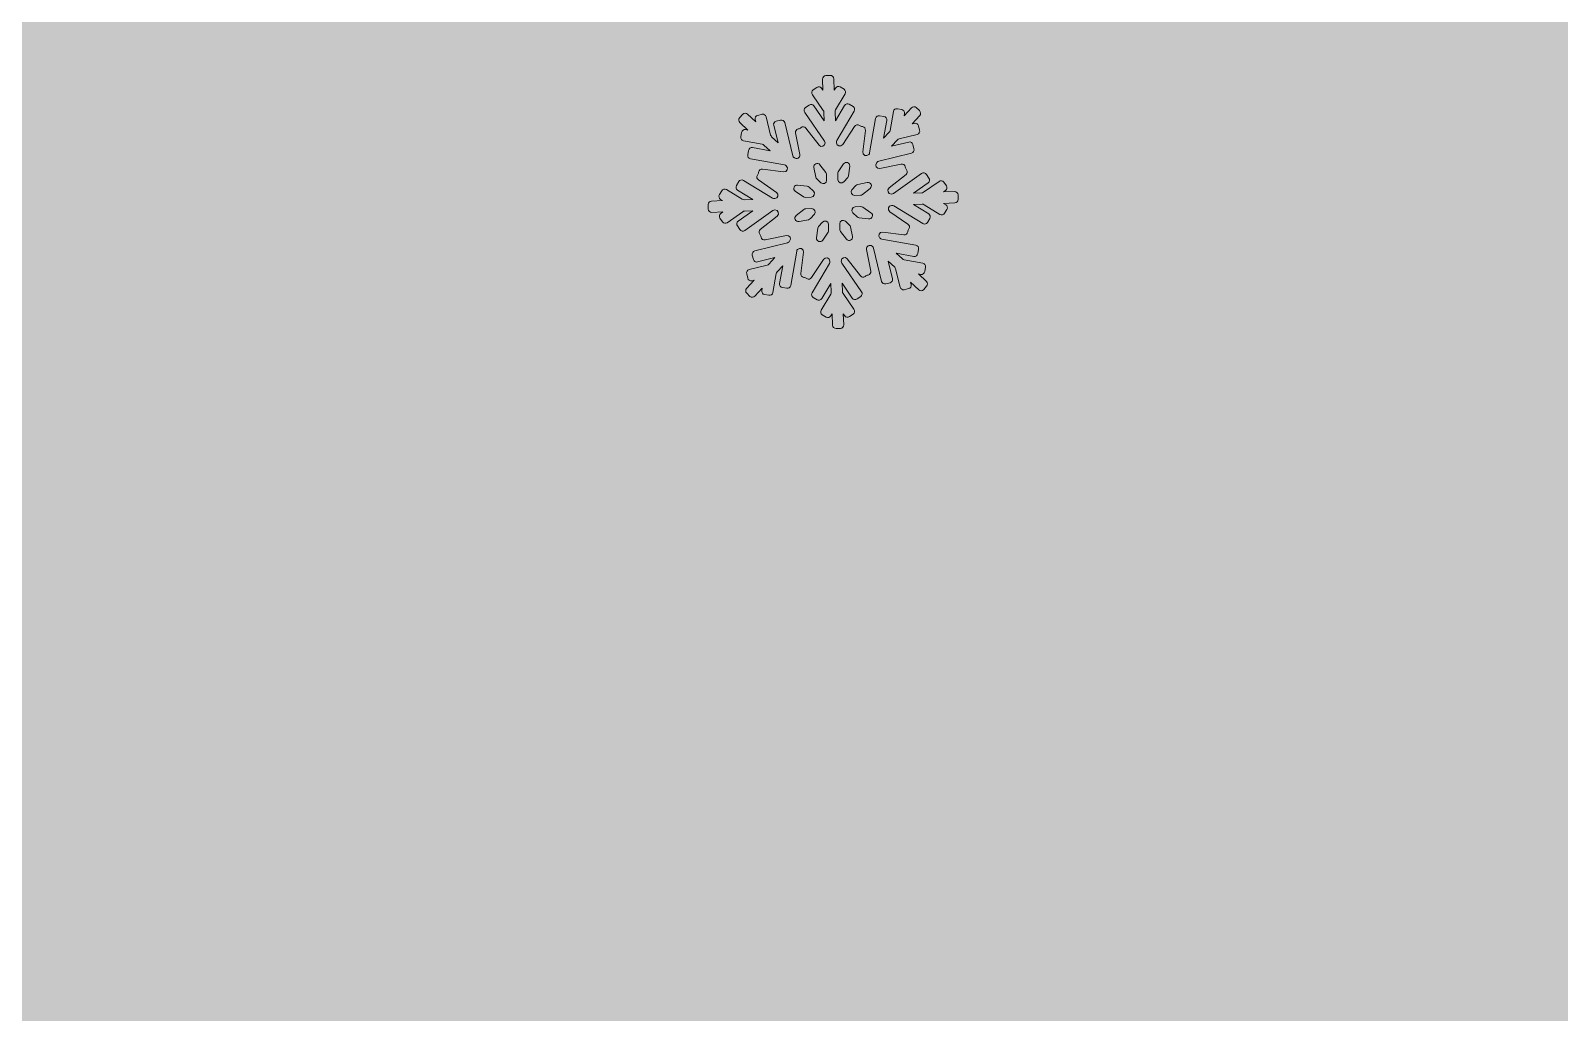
# Model space of a CAD drawing. Header units: millimetres. Extents: x 27 to 196, y -118 to -21.
# Drawn here: x 142.78 to 160.46, y -95.4 to -84.05 of the extents above; entities that cross this region are included whole.
import ezdxf

# ---------------------------------------------------------------- set-up
doc = ezdxf.new("R2010")
doc.units = ezdxf.units.MM
doc.header["$MEASUREMENT"] = 0
doc.layers.add('engraving', color=7, linetype='Continuous')
doc.layers.add('Layer 1', color=7, linetype='Continuous')

msp = doc.modelspace()

# ---------------------------------------------------------------- hatches: boundary and pattern name
at = {"layer": 'Layer 1'}
h = msp.add_hatch(color=2, dxfattribs=at)
h.dxf.hatch_style = 2
edge = h.paths.add_edge_path()
edge.add_spline(control_points=[(177.252, -88.497), (180.383, -85.287), (182.791, -81.667), (184.475, -77.633), (186.158, -73.601), (187.04, -69.511), (187.118, -65.36), (187.195, -61.211), (186.473, -57.139), (184.946, -53.146), (183.419, -49.152), (181.088, -45.59), (177.957, -42.458), (175.295, -39.718), (172.144, -37.448), (168.502, -35.646), (164.862, -33.846), (161.162, -32.945), (157.405, -32.945), (157.405, -32.945), (156.589, -32.945), (156.589, -32.945), (155.913, -32.496), (155.121, -32.21), (154.269, -32.145), (155.774, -31.03), (156.754, -29.246), (156.754, -27.23), (156.754, -23.849), (154.013, -21.109), (150.633, -21.109), (147.252, -21.109), (144.512, -23.849), (144.512, -27.23), (144.512, -29.246), (145.492, -31.03), (146.997, -32.145), (146.145, -32.21), (145.352, -32.496), (144.676, -32.945), (144.676, -32.945), (125.106, -32.945), (125.106, -32.945), (125.106, -32.945), (125.106, -118.094), (125.106, -118.094), (125.106, -118.094), (149.77, -118.094), (149.77, -118.094), (149.77, -118.094), (149.77, -99.772), (149.77, -99.772), (149.77, -99.225), (149.77, -98.559), (149.77, -97.776), (149.77, -96.994), (149.906, -96.406), (150.181, -96.014), (150.455, -95.622), (150.945, -95.584), (151.65, -95.896), (152.354, -96.21), (153.429, -97.149), (154.879, -98.715), (156.327, -100.282), (158.206, -102.611), (160.517, -105.704), (162.825, -108.797), (165.743, -112.926), (169.267, -118.094), (169.267, -118.094), (195.809, -118.094), (195.809, -118.094), (195.809, -118.094), (177.252, -88.497), (177.252, -88.497)], knot_values=[0, 0, 0, 0, 1, 1, 1, 2, 2, 2, 3, 3, 3, 4, 4, 4, 5, 5, 5, 6, 6, 6, 7, 7, 7, 8, 8, 8, 9, 9, 9, 10, 10, 10, 11, 11, 11, 12, 12, 12, 13, 13, 13, 14, 14, 14, 15, 15, 15, 16, 16, 16, 17, 17, 17, 18, 18, 18, 19, 19, 19, 20, 20, 20, 21, 21, 21, 22, 22, 22, 23, 23, 23, 24, 24, 24, 25, 25, 25, 25], degree=3, periodic=1)
edge = h.paths.add_edge_path()
edge.add_spline(control_points=[(146.825, -27.23), (146.825, -25.13), (148.533, -23.422), (150.633, -23.422), (152.732, -23.422), (154.44, -25.13), (154.44, -27.23), (154.44, -29.329), (152.732, -31.037), (150.633, -31.037), (148.533, -31.037), (146.825, -29.329), (146.825, -27.23)], knot_values=[0, 0, 0, 0, 1, 1, 1, 2, 2, 2, 3, 3, 3, 4, 4, 4, 4], degree=3, periodic=1)
edge = h.paths.add_edge_path()
edge.add_spline(control_points=[(160.928, -70.117), (159.36, -71.722), (157.443, -72.524), (155.173, -72.524), (155.173, -72.524), (149.535, -72.524), (149.535, -72.524), (149.535, -72.524), (149.535, -56.199), (149.535, -56.199), (149.535, -56.199), (155.173, -56.199), (155.173, -56.199), (157.443, -56.199), (159.36, -56.983), (160.928, -58.548), (162.493, -60.115), (163.277, -62.033), (163.277, -64.303), (163.277, -66.575), (162.493, -68.513), (160.928, -70.117)], knot_values=[0, 0, 0, 0, 1, 1, 1, 2, 2, 2, 3, 3, 3, 4, 4, 4, 5, 5, 5, 6, 6, 6, 7, 7, 7, 7], degree=3, periodic=1)

# ---------------------------------------------------------------- linework, layer by layer
at = {"layer": 'engraving', "lineweight": 0}
for points, knots in [([(153.504, -85.952), (153.503, -85.93), (153.485, -85.913), (153.463, -85.914), (153.463, -85.914), (153.337, -85.918), (153.337, -85.918), (153.337, -85.918), (153.36, -85.902), (153.36, -85.902), (153.378, -85.889), (153.382, -85.865), (153.37, -85.847), (153.37, -85.847), (153.34, -85.804), (153.34, -85.804), (153.328, -85.786), (153.303, -85.782), (153.285, -85.795), (153.285, -85.795), (153.106, -85.921), (153.106, -85.921), (153.099, -85.925), (153.092, -85.928), (153.084, -85.928), (153.084, -85.928), (152.988, -85.932), (152.988, -85.932), (152.988, -85.932), (153.158, -85.812), (153.158, -85.812), (153.176, -85.799), (153.18, -85.775), (153.168, -85.757), (153.168, -85.757), (153.138, -85.714), (153.138, -85.714), (153.126, -85.696), (153.101, -85.692), (153.083, -85.704), (153.083, -85.704), (152.757, -85.935), (152.757, -85.935), (152.751, -85.939), (152.743, -85.941), (152.736, -85.942), (152.736, -85.942), (152.734, -85.942), (152.734, -85.942), (152.695, -85.943), (152.677, -85.895), (152.708, -85.871), (152.708, -85.871), (152.903, -85.717), (152.903, -85.717), (152.92, -85.704), (152.923, -85.679), (152.91, -85.662), (152.91, -85.662), (152.904, -85.654), (152.904, -85.654), (152.9, -85.649), (152.897, -85.643), (152.896, -85.637), (152.896, -85.637), (152.894, -85.627), (152.894, -85.627), (152.89, -85.605), (152.869, -85.592), (152.848, -85.596), (152.848, -85.596), (152.601, -85.645), (152.601, -85.645), (152.563, -85.652), (152.538, -85.608), (152.564, -85.579), (152.564, -85.579), (152.568, -85.575), (152.568, -85.575), (152.573, -85.569), (152.58, -85.565), (152.588, -85.563), (152.588, -85.563), (152.966, -85.468), (152.966, -85.468), (152.987, -85.463), (153, -85.441), (152.995, -85.42), (152.995, -85.42), (152.982, -85.37), (152.982, -85.37), (152.977, -85.348), (152.956, -85.335), (152.934, -85.341), (152.934, -85.341), (152.736, -85.39), (152.736, -85.39), (152.736, -85.39), (152.804, -85.316), (152.804, -85.316), (152.81, -85.31), (152.816, -85.306), (152.824, -85.304), (152.824, -85.304), (153.031, -85.252), (153.031, -85.252), (153.053, -85.247), (153.066, -85.225), (153.06, -85.204), (153.06, -85.204), (153.048, -85.154), (153.048, -85.154), (153.043, -85.132), (153.021, -85.119), (153, -85.125), (153, -85.125), (152.973, -85.131), (152.973, -85.131), (152.973, -85.131), (153.061, -85.034), (153.061, -85.034), (153.076, -85.018), (153.075, -84.993), (153.059, -84.978), (153.059, -84.978), (153.022, -84.943), (153.022, -84.943), (153.005, -84.928), (152.98, -84.929), (152.965, -84.945), (152.965, -84.945), (152.88, -85.038), (152.88, -85.038), (152.88, -85.038), (152.885, -85.011), (152.885, -85.011), (152.889, -84.989), (152.875, -84.969), (152.853, -84.965), (152.853, -84.965), (152.803, -84.956), (152.803, -84.956), (152.781, -84.952), (152.76, -84.966), (152.757, -84.988), (152.757, -84.988), (152.719, -85.206), (152.719, -85.206), (152.717, -85.214), (152.714, -85.221), (152.709, -85.226), (152.709, -85.226), (152.644, -85.297), (152.644, -85.297), (152.644, -85.297), (152.68, -85.091), (152.68, -85.091), (152.683, -85.07), (152.669, -85.049), (152.648, -85.045), (152.648, -85.045), (152.597, -85.036), (152.597, -85.036), (152.576, -85.032), (152.555, -85.047), (152.551, -85.068), (152.551, -85.068), (152.482, -85.465), (152.482, -85.465), (152.481, -85.473), (152.478, -85.48), (152.472, -85.485), (152.472, -85.485), (152.472, -85.485), (152.472, -85.485), (152.446, -85.514), (152.399, -85.492), (152.404, -85.454), (152.404, -85.454), (152.434, -85.206), (152.434, -85.206), (152.436, -85.185), (152.421, -85.165), (152.399, -85.162), (152.399, -85.162), (152.39, -85.161), (152.39, -85.161), (152.384, -85.16), (152.378, -85.158), (152.373, -85.154), (152.373, -85.154), (152.365, -85.149), (152.365, -85.149), (152.346, -85.137), (152.322, -85.142), (152.309, -85.16), (152.309, -85.16), (152.171, -85.37), (152.171, -85.37), (152.15, -85.402), (152.1, -85.388), (152.098, -85.35), (152.098, -85.35), (152.098, -85.345), (152.098, -85.345), (152.098, -85.338), (152.099, -85.33), (152.103, -85.323), (152.103, -85.323), (152.304, -84.985), (152.304, -84.985), (152.315, -84.966), (152.309, -84.942), (152.291, -84.93), (152.291, -84.93), (152.247, -84.904), (152.247, -84.904), (152.228, -84.892), (152.204, -84.898), (152.192, -84.917), (152.192, -84.917), (152.088, -85.094), (152.088, -85.094), (152.088, -85.094), (152.084, -84.992), (152.084, -84.992), (152.083, -84.985), (152.085, -84.977), (152.089, -84.97), (152.089, -84.97), (152.199, -84.784), (152.199, -84.784), (152.21, -84.766), (152.204, -84.742), (152.186, -84.73), (152.186, -84.73), (152.142, -84.704), (152.142, -84.704), (152.123, -84.692), (152.099, -84.698), (152.087, -84.717), (152.087, -84.717), (152.073, -84.741), (152.073, -84.741), (152.073, -84.741), (152.068, -84.609), (152.068, -84.609), (152.067, -84.587), (152.049, -84.57), (152.027, -84.571), (152.027, -84.571), (151.976, -84.573), (151.976, -84.573), (151.954, -84.574), (151.937, -84.592), (151.938, -84.614), (151.938, -84.614), (151.943, -84.741), (151.943, -84.741), (151.943, -84.741), (151.927, -84.719), (151.927, -84.719), (151.915, -84.701), (151.89, -84.696), (151.872, -84.709), (151.872, -84.709), (151.83, -84.739), (151.83, -84.739), (151.812, -84.751), (151.808, -84.776), (151.82, -84.794), (151.82, -84.794), (151.946, -84.976), (151.946, -84.976), (151.951, -84.982), (151.953, -84.989), (151.953, -84.997), (151.953, -84.997), (151.957, -85.094), (151.957, -85.094), (151.957, -85.094), (151.839, -84.923), (151.839, -84.923), (151.826, -84.905), (151.801, -84.9), (151.783, -84.913), (151.783, -84.913), (151.742, -84.943), (151.742, -84.943), (151.724, -84.955), (151.719, -84.98), (151.732, -84.998), (151.732, -84.998), (151.961, -85.329), (151.961, -85.329), (151.965, -85.335), (151.967, -85.342), (151.968, -85.35), (151.968, -85.35), (151.968, -85.35), (151.968, -85.35), (151.969, -85.389), (151.92, -85.407), (151.897, -85.376), (151.897, -85.376), (151.746, -85.181), (151.746, -85.181), (151.733, -85.163), (151.707, -85.16), (151.69, -85.174), (151.69, -85.174), (151.683, -85.18), (151.683, -85.18), (151.678, -85.183), (151.672, -85.186), (151.666, -85.187), (151.666, -85.187), (151.657, -85.189), (151.657, -85.189), (151.635, -85.193), (151.621, -85.214), (151.625, -85.236), (151.625, -85.236), (151.674, -85.485), (151.674, -85.485), (151.682, -85.523), (151.637, -85.548), (151.608, -85.521), (151.608, -85.521), (151.606, -85.519), (151.606, -85.519), (151.6, -85.514), (151.596, -85.507), (151.595, -85.5), (151.595, -85.5), (151.5, -85.116), (151.5, -85.116), (151.494, -85.095), (151.473, -85.082), (151.451, -85.087), (151.451, -85.087), (151.402, -85.099), (151.402, -85.099), (151.381, -85.105), (151.368, -85.126), (151.373, -85.147), (151.373, -85.147), (151.423, -85.348), (151.423, -85.348), (151.423, -85.348), (151.349, -85.279), (151.349, -85.279), (151.344, -85.274), (151.34, -85.267), (151.338, -85.26), (151.338, -85.26), (151.286, -85.049), (151.286, -85.049), (151.281, -85.028), (151.259, -85.015), (151.238, -85.02), (151.238, -85.02), (151.188, -85.033), (151.188, -85.033), (151.167, -85.038), (151.154, -85.059), (151.159, -85.081), (151.159, -85.081), (151.166, -85.108), (151.166, -85.108), (151.166, -85.108), (151.071, -85.019), (151.071, -85.019), (151.055, -85.004), (151.029, -85.005), (151.014, -85.021), (151.014, -85.021), (150.98, -85.059), (150.98, -85.059), (150.965, -85.075), (150.966, -85.1), (150.982, -85.115), (150.982, -85.115), (151.075, -85.202), (151.075, -85.202), (151.075, -85.202), (151.048, -85.197), (151.048, -85.197), (151.026, -85.193), (151.006, -85.207), (151.002, -85.229), (151.002, -85.229), (150.993, -85.28), (150.993, -85.28), (150.989, -85.302), (151.003, -85.322), (151.025, -85.326), (151.025, -85.326), (151.24, -85.365), (151.24, -85.365), (151.248, -85.366), (151.255, -85.37), (151.26, -85.375), (151.26, -85.375), (151.332, -85.442), (151.332, -85.442), (151.332, -85.442), (151.128, -85.405), (151.128, -85.405), (151.106, -85.401), (151.086, -85.416), (151.082, -85.437), (151.082, -85.437), (151.073, -85.488), (151.073, -85.488), (151.069, -85.51), (151.083, -85.53), (151.105, -85.534), (151.105, -85.534), (151.497, -85.605), (151.497, -85.605), (151.505, -85.606), (151.512, -85.61), (151.517, -85.615), (151.517, -85.615), (151.519, -85.617), (151.519, -85.617), (151.547, -85.643), (151.525, -85.69), (151.487, -85.685), (151.487, -85.685), (151.243, -85.654), (151.243, -85.654), (151.221, -85.651), (151.201, -85.667), (151.198, -85.689), (151.198, -85.689), (151.197, -85.699), (151.197, -85.699), (151.196, -85.705), (151.194, -85.711), (151.191, -85.716), (151.191, -85.716), (151.185, -85.724), (151.185, -85.724), (151.173, -85.742), (151.178, -85.767), (151.196, -85.779), (151.196, -85.779), (151.406, -85.922), (151.406, -85.922), (151.438, -85.943), (151.424, -85.993), (151.386, -85.994), (151.386, -85.994), (151.381, -85.994), (151.381, -85.994), (151.373, -85.995), (151.365, -85.993), (151.358, -85.989), (151.358, -85.989), (151.024, -85.785), (151.024, -85.785), (151.005, -85.773), (150.98, -85.779), (150.969, -85.798), (150.969, -85.798), (150.943, -85.843), (150.943, -85.843), (150.932, -85.861), (150.938, -85.886), (150.956, -85.897), (150.956, -85.897), (151.132, -86.004), (151.132, -86.004), (151.132, -86.004), (151.032, -86.008), (151.032, -86.008), (151.024, -86.008), (151.016, -86.006), (151.01, -86.002), (151.01, -86.002), (150.826, -85.89), (150.826, -85.89), (150.808, -85.879), (150.783, -85.885), (150.772, -85.904), (150.772, -85.904), (150.745, -85.948), (150.745, -85.948), (150.734, -85.967), (150.74, -85.991), (150.759, -86.003), (150.759, -86.003), (150.783, -86.017), (150.783, -86.017), (150.783, -86.017), (150.653, -86.023), (150.653, -86.023), (150.631, -86.023), (150.614, -86.042), (150.615, -86.064), (150.615, -86.064), (150.617, -86.116), (150.617, -86.116), (150.618, -86.138), (150.636, -86.155), (150.658, -86.154), (150.658, -86.154), (150.784, -86.149), (150.784, -86.149), (150.784, -86.149), (150.761, -86.165), (150.761, -86.165), (150.743, -86.178), (150.739, -86.202), (150.751, -86.22), (150.751, -86.22), (150.781, -86.263), (150.781, -86.263), (150.793, -86.281), (150.818, -86.285), (150.836, -86.273), (150.836, -86.273), (151.015, -86.146), (151.015, -86.146), (151.022, -86.142), (151.029, -86.139), (151.037, -86.139), (151.037, -86.139), (151.133, -86.135), (151.133, -86.135), (151.133, -86.135), (150.963, -86.256), (150.963, -86.256), (150.945, -86.268), (150.941, -86.293), (150.953, -86.311), (150.953, -86.311), (150.982, -86.353), (150.982, -86.353), (150.995, -86.371), (151.02, -86.376), (151.038, -86.363), (151.038, -86.363), (151.364, -86.133), (151.364, -86.133), (151.37, -86.128), (151.378, -86.126), (151.385, -86.126), (151.385, -86.126), (151.387, -86.125), (151.387, -86.125), (151.426, -86.124), (151.444, -86.172), (151.413, -86.196), (151.413, -86.196), (151.218, -86.35), (151.218, -86.35), (151.201, -86.364), (151.198, -86.388), (151.211, -86.406), (151.211, -86.406), (151.217, -86.414), (151.217, -86.414), (151.221, -86.419), (151.224, -86.424), (151.225, -86.43), (151.225, -86.43), (151.227, -86.44), (151.227, -86.44), (151.231, -86.462), (151.252, -86.476), (151.273, -86.472), (151.273, -86.472), (151.52, -86.422), (151.52, -86.422), (151.558, -86.415), (151.583, -86.46), (151.557, -86.488), (151.557, -86.488), (151.553, -86.493), (151.553, -86.493), (151.548, -86.498), (151.541, -86.502), (151.534, -86.504), (151.534, -86.504), (151.155, -86.599), (151.155, -86.599), (151.134, -86.605), (151.121, -86.626), (151.126, -86.647), (151.126, -86.647), (151.139, -86.698), (151.139, -86.698), (151.144, -86.719), (151.165, -86.732), (151.187, -86.727), (151.187, -86.727), (151.385, -86.677), (151.385, -86.677), (151.385, -86.677), (151.317, -86.752), (151.317, -86.752), (151.311, -86.757), (151.305, -86.761), (151.297, -86.763), (151.297, -86.763), (151.09, -86.815), (151.09, -86.815), (151.068, -86.821), (151.055, -86.842), (151.061, -86.863), (151.061, -86.863), (151.073, -86.914), (151.073, -86.914), (151.078, -86.935), (151.1, -86.948), (151.121, -86.943), (151.121, -86.943), (151.148, -86.936), (151.148, -86.936), (151.148, -86.936), (151.06, -87.033), (151.06, -87.033), (151.045, -87.049), (151.046, -87.074), (151.062, -87.089), (151.062, -87.089), (151.099, -87.124), (151.099, -87.124), (151.116, -87.139), (151.141, -87.138), (151.156, -87.122), (151.156, -87.122), (151.241, -87.029), (151.241, -87.029), (151.241, -87.029), (151.236, -87.057), (151.236, -87.057), (151.232, -87.078), (151.246, -87.099), (151.268, -87.103), (151.268, -87.103), (151.318, -87.112), (151.318, -87.112), (151.34, -87.116), (151.361, -87.101), (151.364, -87.079), (151.364, -87.079), (151.402, -86.861), (151.402, -86.861), (151.404, -86.854), (151.407, -86.847), (151.412, -86.841), (151.412, -86.841), (151.477, -86.77), (151.477, -86.77), (151.477, -86.77), (151.441, -86.976), (151.441, -86.976), (151.438, -86.998), (151.452, -87.018), (151.473, -87.022), (151.473, -87.022), (151.524, -87.031), (151.524, -87.031), (151.545, -87.035), (151.566, -87.021), (151.57, -86.999), (151.57, -86.999), (151.639, -86.602), (151.639, -86.602), (151.64, -86.595), (151.643, -86.588), (151.649, -86.582), (151.649, -86.582), (151.649, -86.582), (151.649, -86.582), (151.675, -86.553), (151.722, -86.575), (151.717, -86.614), (151.717, -86.614), (151.687, -86.861), (151.687, -86.861), (151.685, -86.883), (151.7, -86.902), (151.722, -86.905), (151.722, -86.905), (151.731, -86.906), (151.731, -86.906), (151.737, -86.907), (151.743, -86.909), (151.748, -86.913), (151.748, -86.913), (151.756, -86.918), (151.756, -86.918), (151.775, -86.931), (151.799, -86.926), (151.812, -86.907), (151.812, -86.907), (151.95, -86.697), (151.95, -86.697), (151.971, -86.665), (152.021, -86.679), (152.023, -86.718), (152.023, -86.718), (152.023, -86.722), (152.023, -86.722), (152.023, -86.73), (152.022, -86.737), (152.018, -86.744), (152.018, -86.744), (151.817, -87.083), (151.817, -87.083), (151.806, -87.102), (151.812, -87.126), (151.83, -87.137), (151.83, -87.137), (151.874, -87.164), (151.874, -87.164), (151.893, -87.175), (151.917, -87.169), (151.929, -87.15), (151.929, -87.15), (152.033, -86.974), (152.033, -86.974), (152.033, -86.974), (152.037, -87.075), (152.037, -87.075), (152.038, -87.083), (152.036, -87.09), (152.032, -87.097), (152.032, -87.097), (151.922, -87.283), (151.922, -87.283), (151.911, -87.302), (151.917, -87.326), (151.935, -87.337), (151.935, -87.337), (151.979, -87.364), (151.979, -87.364), (151.998, -87.375), (152.022, -87.369), (152.034, -87.35), (152.034, -87.35), (152.048, -87.327), (152.048, -87.327), (152.048, -87.327), (152.053, -87.458), (152.053, -87.458), (152.054, -87.48), (152.072, -87.497), (152.094, -87.496), (152.094, -87.496), (152.145, -87.494), (152.145, -87.494), (152.167, -87.494), (152.184, -87.475), (152.183, -87.453), (152.183, -87.453), (152.178, -87.326), (152.178, -87.326), (152.178, -87.326), (152.194, -87.348), (152.194, -87.348), (152.206, -87.367), (152.231, -87.371), (152.249, -87.358), (152.249, -87.358), (152.291, -87.329), (152.291, -87.329), (152.309, -87.316), (152.313, -87.292), (152.301, -87.274), (152.301, -87.274), (152.175, -87.092), (152.175, -87.092), (152.17, -87.085), (152.168, -87.078), (152.168, -87.071), (152.168, -87.071), (152.164, -86.973), (152.164, -86.973), (152.164, -86.973), (152.282, -87.144), (152.282, -87.144), (152.295, -87.163), (152.32, -87.167), (152.338, -87.154), (152.338, -87.154), (152.379, -87.125), (152.379, -87.125), (152.397, -87.112), (152.402, -87.088), (152.389, -87.07), (152.389, -87.07), (152.16, -86.739), (152.16, -86.739), (152.156, -86.732), (152.154, -86.725), (152.153, -86.718), (152.153, -86.718), (152.153, -86.717), (152.153, -86.717), (152.152, -86.678), (152.201, -86.661), (152.224, -86.691), (152.224, -86.691), (152.375, -86.887), (152.375, -86.887), (152.388, -86.904), (152.414, -86.907), (152.431, -86.894), (152.431, -86.894), (152.438, -86.888), (152.438, -86.888), (152.443, -86.884), (152.449, -86.881), (152.455, -86.88), (152.455, -86.88), (152.464, -86.878), (152.464, -86.878), (152.486, -86.874), (152.5, -86.853), (152.496, -86.832), (152.496, -86.832), (152.447, -86.582), (152.447, -86.582), (152.439, -86.545), (152.484, -86.519), (152.513, -86.546), (152.513, -86.546), (152.515, -86.548), (152.515, -86.548), (152.521, -86.553), (152.525, -86.56), (152.526, -86.568), (152.526, -86.568), (152.621, -86.951), (152.621, -86.951), (152.627, -86.973), (152.648, -86.986), (152.67, -86.98), (152.67, -86.98), (152.719, -86.968), (152.719, -86.968), (152.74, -86.963), (152.753, -86.941), (152.748, -86.92), (152.748, -86.92), (152.698, -86.719), (152.698, -86.719), (152.698, -86.719), (152.772, -86.788), (152.772, -86.788), (152.777, -86.793), (152.781, -86.8), (152.783, -86.808), (152.783, -86.808), (152.835, -87.018), (152.835, -87.018), (152.841, -87.04), (152.862, -87.053), (152.883, -87.047), (152.883, -87.047), (152.933, -87.035), (152.933, -87.035), (152.954, -87.029), (152.967, -87.008), (152.962, -86.987), (152.962, -86.987), (152.955, -86.959), (152.955, -86.959), (152.955, -86.959), (153.05, -87.049), (153.05, -87.049), (153.066, -87.064), (153.092, -87.063), (153.107, -87.046), (153.107, -87.046), (153.141, -87.008), (153.141, -87.008), (153.156, -86.992), (153.155, -86.967), (153.139, -86.953), (153.139, -86.953), (153.046, -86.865), (153.046, -86.865), (153.046, -86.865), (153.073, -86.87), (153.073, -86.87), (153.095, -86.874), (153.115, -86.86), (153.119, -86.838), (153.119, -86.838), (153.128, -86.787), (153.128, -86.787), (153.132, -86.766), (153.118, -86.745), (153.096, -86.741), (153.096, -86.741), (152.881, -86.702), (152.881, -86.702), (152.873, -86.701), (152.866, -86.697), (152.861, -86.692), (152.861, -86.692), (152.789, -86.626), (152.789, -86.626), (152.789, -86.626), (152.993, -86.662), (152.993, -86.662), (153.015, -86.666), (153.035, -86.652), (153.039, -86.63), (153.039, -86.63), (153.048, -86.579), (153.048, -86.579), (153.052, -86.558), (153.038, -86.537), (153.016, -86.533), (153.016, -86.533), (152.624, -86.462), (152.624, -86.462), (152.616, -86.461), (152.609, -86.457), (152.604, -86.452), (152.604, -86.452), (152.602, -86.45), (152.602, -86.45), (152.574, -86.424), (152.596, -86.377), (152.634, -86.382), (152.634, -86.382), (152.878, -86.413), (152.878, -86.413), (152.9, -86.416), (152.92, -86.4), (152.923, -86.379), (152.923, -86.379), (152.924, -86.369), (152.924, -86.369), (152.925, -86.362), (152.927, -86.357), (152.93, -86.351), (152.93, -86.351), (152.936, -86.343), (152.936, -86.343), (152.948, -86.325), (152.943, -86.301), (152.925, -86.288), (152.925, -86.288), (152.715, -86.146), (152.715, -86.146), (152.683, -86.124), (152.697, -86.075), (152.735, -86.073), (152.735, -86.073), (152.74, -86.073), (152.74, -86.073), (152.748, -86.073), (152.756, -86.075), (152.762, -86.079), (152.762, -86.079), (153.097, -86.283), (153.097, -86.283), (153.116, -86.294), (153.141, -86.288), (153.152, -86.269), (153.152, -86.269), (153.178, -86.225), (153.178, -86.225), (153.189, -86.206), (153.183, -86.182), (153.165, -86.17), (153.165, -86.17), (152.989, -86.063), (152.989, -86.063), (152.989, -86.063), (153.089, -86.059), (153.089, -86.059), (153.097, -86.059), (153.105, -86.061), (153.111, -86.065), (153.111, -86.065), (153.295, -86.177), (153.295, -86.177), (153.313, -86.188), (153.338, -86.182), (153.349, -86.163), (153.349, -86.163), (153.376, -86.119), (153.376, -86.119), (153.387, -86.1), (153.381, -86.076), (153.362, -86.065), (153.362, -86.065), (153.338, -86.05), (153.338, -86.05), (153.338, -86.05), (153.468, -86.045), (153.468, -86.045), (153.49, -86.044), (153.507, -86.025), (153.506, -86.003), (153.506, -86.003), (153.504, -85.952), (153.504, -85.952)], [0, 0, 0, 0, 1, 1, 1, 2, 2, 2, 3, 3, 3, 4, 4, 4, 5, 5, 5, 6, 6, 6, 7, 7, 7, 8, 8, 8, 9, 9, 9, 10, 10, 10, 11, 11, 11, 12, 12, 12, 13, 13, 13, 14, 14, 14, 15, 15, 15, 16, 16, 16, 17, 17, 17, 18, 18, 18, 19, 19, 19, 20, 20, 20, 21, 21, 21, 22, 22, 22, 23, 23, 23, 24, 24, 24, 25, 25, 25, 26, 26, 26, 27, 27, 27, 28, 28, 28, 29, 29, 29, 30, 30, 30, 31, 31, 31, 32, 32, 32, 33, 33, 33, 34, 34, 34, 35, 35, 35, 36, 36, 36, 37, 37, 37, 38, 38, 38, 39, 39, 39, 40, 40, 40, 41, 41, 41, 42, 42, 42, 43, 43, 43, 44, 44, 44, 45, 45, 45, 46, 46, 46, 47, 47, 47, 48, 48, 48, 49, 49, 49, 50, 50, 50, 51, 51, 51, 52, 52, 52, 53, 53, 53, 54, 54, 54, 55, 55, 55, 56, 56, 56, 57, 57, 57, 58, 58, 58, 59, 59, 59, 60, 60, 60, 61, 61, 61, 62, 62, 62, 63, 63, 63, 64, 64, 64, 65, 65, 65, 66, 66, 66, 67, 67, 67, 68, 68, 68, 69, 69, 69, 70, 70, 70, 71, 71, 71, 72, 72, 72, 73, 73, 73, 74, 74, 74, 75, 75, 75, 76, 76, 76, 77, 77, 77, 78, 78, 78, 79, 79, 79, 80, 80, 80, 81, 81, 81, 82, 82, 82, 83, 83, 83, 84, 84, 84, 85, 85, 85, 86, 86, 86, 87, 87, 87, 88, 88, 88, 89, 89, 89, 90, 90, 90, 91, 91, 91, 92, 92, 92, 93, 93, 93, 94, 94, 94, 95, 95, 95, 96, 96, 96, 97, 97, 97, 98, 98, 98, 99, 99, 99, 100, 100, 100, 101, 101, 101, 102, 102, 102, 103, 103, 103, 104, 104, 104, 105, 105, 105, 106, 106, 106, 107, 107, 107, 108, 108, 108, 109, 109, 109, 110, 110, 110, 111, 111, 111, 112, 112, 112, 113, 113, 113, 114, 114, 114, 115, 115, 115, 116, 116, 116, 117, 117, 117, 118, 118, 118, 119, 119, 119, 120, 120, 120, 121, 121, 121, 122, 122, 122, 123, 123, 123, 124, 124, 124, 125, 125, 125, 126, 126, 126, 127, 127, 127, 128, 128, 128, 129, 129, 129, 130, 130, 130, 131, 131, 131, 132, 132, 132, 133, 133, 133, 134, 134, 134, 135, 135, 135, 136, 136, 136, 137, 137, 137, 138, 138, 138, 139, 139, 139, 140, 140, 140, 141, 141, 141, 142, 142, 142, 143, 143, 143, 144, 144, 144, 145, 145, 145, 146, 146, 146, 147, 147, 147, 148, 148, 148, 149, 149, 149, 150, 150, 150, 151, 151, 151, 152, 152, 152, 153, 153, 153, 154, 154, 154, 155, 155, 155, 156, 156, 156, 157, 157, 157, 158, 158, 158, 159, 159, 159, 160, 160, 160, 161, 161, 161, 162, 162, 162, 163, 163, 163, 164, 164, 164, 165, 165, 165, 166, 166, 166, 167, 167, 167, 168, 168, 168, 169, 169, 169, 170, 170, 170, 171, 171, 171, 172, 172, 172, 173, 173, 173, 174, 174, 174, 175, 175, 175, 176, 176, 176, 177, 177, 177, 178, 178, 178, 179, 179, 179, 180, 180, 180, 181, 181, 181, 182, 182, 182, 183, 183, 183, 184, 184, 184, 185, 185, 185, 186, 186, 186, 187, 187, 187, 188, 188, 188, 189, 189, 189, 190, 190, 190, 191, 191, 191, 192, 192, 192, 193, 193, 193, 194, 194, 194, 195, 195, 195, 196, 196, 196, 197, 197, 197, 198, 198, 198, 199, 199, 199, 200, 200, 200, 201, 201, 201, 202, 202, 202, 203, 203, 203, 204, 204, 204, 205, 205, 205, 206, 206, 206, 207, 207, 207, 208, 208, 208, 209, 209, 209, 210, 210, 210, 211, 211, 211, 212, 212, 212, 213, 213, 213, 214, 214, 214, 215, 215, 215, 216, 216, 216, 217, 217, 217, 218, 218, 218, 219, 219, 219, 220, 220, 220, 221, 221, 221, 222, 222, 222, 223, 223, 223, 224, 224, 224, 225, 225, 225, 226, 226, 226, 227, 227, 227, 228, 228, 228, 229, 229, 229, 230, 230, 230, 231, 231, 231, 232, 232, 232, 233, 233, 233, 234, 234, 234, 235, 235, 235, 236, 236, 236, 237, 237, 237, 238, 238, 238, 239, 239, 239, 240, 240, 240, 241, 241, 241, 242, 242, 242, 243, 243, 243, 244, 244, 244, 245, 245, 245, 246, 246, 246, 247, 247, 247, 248, 248, 248, 249, 249, 249, 250, 250, 250, 251, 251, 251, 252, 252, 252, 253, 253, 253, 254, 254, 254, 255, 255, 255, 256, 256, 256, 257, 257, 257, 258, 258, 258, 259, 259, 259, 260, 260, 260, 261, 261, 261, 262, 262, 262, 263, 263, 263, 264, 264, 264, 265, 265, 265, 266, 266, 266, 267, 267, 267, 268, 268, 268, 269, 269, 269, 270, 270, 270, 271, 271, 271, 272, 272, 272, 273, 273, 273, 274, 274, 274, 275, 275, 275, 276, 276, 276, 277, 277, 277, 278, 278, 278, 279, 279, 279, 280, 280, 280, 281, 281, 281, 282, 282, 282, 283, 283, 283, 284, 284, 284, 285, 285, 285, 286, 286, 286, 287, 287, 287, 288, 288, 288, 289, 289, 289, 290, 290, 290, 291, 291, 291, 292, 292, 292, 293, 293, 293, 294, 294, 294, 295, 295, 295, 296, 296, 296, 297, 297, 297, 298, 298, 298, 299, 299, 299, 300, 300, 300, 301, 301, 301, 302, 302, 302, 303, 303, 303, 304, 304, 304, 305, 305, 305, 306, 306, 306, 307, 307, 307, 308, 308, 308, 309, 309, 309, 310, 310, 310, 311, 311, 311, 312, 312, 312, 313, 313, 313, 314, 314, 314, 315, 315, 315, 316, 316, 316, 317, 317, 317, 318, 318, 318, 319, 319, 319, 320, 320, 320, 321, 321, 321, 322, 322, 322, 323, 323, 323, 324, 324, 324, 325, 325, 325, 326, 326, 326, 327, 327, 327, 328, 328, 328, 329, 329, 329, 330, 330, 330, 331, 331, 331, 332, 332, 332, 333, 333, 333, 334, 334, 334, 335, 335, 335, 336, 336, 336, 336]), ([(151.908, -85.604), (151.908, -85.604), (151.974, -85.691), (151.974, -85.691), (151.979, -85.697), (151.982, -85.705), (151.982, -85.713), (151.982, -85.713), (151.985, -85.781), (151.985, -85.781), (151.986, -85.816), (151.944, -85.835), (151.918, -85.811), (151.918, -85.811), (151.87, -85.766), (151.87, -85.766), (151.864, -85.761), (151.86, -85.753), (151.859, -85.745), (151.859, -85.745), (151.837, -85.636), (151.837, -85.636), (151.829, -85.595), (151.882, -85.571), (151.908, -85.604)], [0, 0, 0, 0, 1, 1, 1, 2, 2, 2, 3, 3, 3, 4, 4, 4, 5, 5, 5, 6, 6, 6, 7, 7, 7, 8, 8, 8, 8]), ([(152.115, -85.776), (152.115, -85.776), (152.113, -85.709), (152.113, -85.709), (152.112, -85.7), (152.115, -85.692), (152.119, -85.685), (152.119, -85.685), (152.18, -85.594), (152.18, -85.594), (152.203, -85.559), (152.257, -85.579), (152.252, -85.62), (152.252, -85.62), (152.239, -85.73), (152.239, -85.73), (152.238, -85.739), (152.234, -85.746), (152.229, -85.752), (152.229, -85.752), (152.184, -85.801), (152.184, -85.801), (152.16, -85.827), (152.117, -85.811), (152.115, -85.776)], [0, 0, 0, 0, 1, 1, 1, 2, 2, 2, 3, 3, 3, 4, 4, 4, 5, 5, 5, 6, 6, 6, 7, 7, 7, 8, 8, 8, 8]), ([(151.716, -85.974), (151.716, -85.974), (151.623, -85.91), (151.623, -85.91), (151.589, -85.887), (151.609, -85.833), (151.65, -85.838), (151.65, -85.838), (151.76, -85.852), (151.76, -85.852), (151.768, -85.853), (151.776, -85.857), (151.782, -85.863), (151.782, -85.863), (151.832, -85.909), (151.832, -85.909), (151.857, -85.933), (151.841, -85.976), (151.806, -85.978), (151.806, -85.978), (151.74, -85.98), (151.74, -85.98), (151.732, -85.981), (151.723, -85.978), (151.716, -85.974)], [0, 0, 0, 0, 1, 1, 1, 2, 2, 2, 3, 3, 3, 4, 4, 4, 5, 5, 5, 6, 6, 6, 7, 7, 7, 8, 8, 8, 8]), ([(152.278, -85.892), (152.278, -85.892), (152.324, -85.842), (152.324, -85.842), (152.33, -85.836), (152.337, -85.831), (152.346, -85.83), (152.346, -85.83), (152.455, -85.808), (152.455, -85.808), (152.496, -85.8), (152.52, -85.852), (152.487, -85.878), (152.487, -85.878), (152.399, -85.947), (152.399, -85.947), (152.393, -85.952), (152.385, -85.955), (152.376, -85.956), (152.376, -85.956), (152.309, -85.958), (152.309, -85.958), (152.274, -85.96), (152.255, -85.918), (152.278, -85.892)], [0, 0, 0, 0, 1, 1, 1, 2, 2, 2, 3, 3, 3, 4, 4, 4, 5, 5, 5, 6, 6, 6, 7, 7, 7, 8, 8, 8, 8]), ([(151.843, -86.175), (151.843, -86.175), (151.797, -86.225), (151.797, -86.225), (151.791, -86.232), (151.784, -86.236), (151.775, -86.238), (151.775, -86.238), (151.666, -86.259), (151.666, -86.259), (151.625, -86.268), (151.601, -86.215), (151.634, -86.189), (151.634, -86.189), (151.722, -86.12), (151.722, -86.12), (151.728, -86.115), (151.736, -86.112), (151.745, -86.112), (151.745, -86.112), (151.812, -86.109), (151.812, -86.109), (151.847, -86.108), (151.866, -86.149), (151.843, -86.175)], [0, 0, 0, 0, 1, 1, 1, 2, 2, 2, 3, 3, 3, 4, 4, 4, 5, 5, 5, 6, 6, 6, 7, 7, 7, 8, 8, 8, 8]), ([(152.006, -86.291), (152.006, -86.291), (152.008, -86.359), (152.008, -86.359), (152.009, -86.367), (152.006, -86.375), (152.002, -86.382), (152.002, -86.382), (151.941, -86.474), (151.941, -86.474), (151.918, -86.509), (151.864, -86.489), (151.869, -86.447), (151.869, -86.447), (151.882, -86.337), (151.882, -86.337), (151.883, -86.329), (151.887, -86.321), (151.892, -86.315), (151.892, -86.315), (151.937, -86.266), (151.937, -86.266), (151.961, -86.24), (152.004, -86.256), (152.006, -86.291)], [0, 0, 0, 0, 1, 1, 1, 2, 2, 2, 3, 3, 3, 4, 4, 4, 5, 5, 5, 6, 6, 6, 7, 7, 7, 8, 8, 8, 8]), ([(152.213, -86.463), (152.213, -86.463), (152.147, -86.376), (152.147, -86.376), (152.142, -86.37), (152.139, -86.362), (152.139, -86.354), (152.139, -86.354), (152.136, -86.287), (152.136, -86.287), (152.135, -86.251), (152.177, -86.232), (152.203, -86.256), (152.203, -86.256), (152.251, -86.301), (152.251, -86.301), (152.257, -86.307), (152.261, -86.314), (152.262, -86.322), (152.262, -86.322), (152.284, -86.431), (152.284, -86.431), (152.292, -86.472), (152.239, -86.496), (152.213, -86.463)], [0, 0, 0, 0, 1, 1, 1, 2, 2, 2, 3, 3, 3, 4, 4, 4, 5, 5, 5, 6, 6, 6, 7, 7, 7, 8, 8, 8, 8]), ([(152.405, -86.094), (152.405, -86.094), (152.498, -86.157), (152.498, -86.157), (152.532, -86.18), (152.512, -86.234), (152.471, -86.229), (152.471, -86.229), (152.361, -86.215), (152.361, -86.215), (152.353, -86.214), (152.345, -86.21), (152.339, -86.205), (152.339, -86.205), (152.289, -86.158), (152.289, -86.158), (152.264, -86.134), (152.28, -86.091), (152.315, -86.089), (152.315, -86.089), (152.381, -86.087), (152.381, -86.087), (152.389, -86.087), (152.398, -86.089), (152.405, -86.094)], [0, 0, 0, 0, 1, 1, 1, 2, 2, 2, 3, 3, 3, 4, 4, 4, 5, 5, 5, 6, 6, 6, 7, 7, 7, 8, 8, 8, 8])]:
    msp.add_open_spline(points, degree=3, knots=knots, dxfattribs=at)
at = {"layer": 'Layer 1', "lineweight": 0}
msp.add_open_spline([(177.252, -88.497), (180.383, -85.287), (182.791, -81.667), (184.475, -77.633), (186.158, -73.601), (187.04, -69.511), (187.118, -65.36), (187.195, -61.211), (186.473, -57.139), (184.946, -53.146), (183.419, -49.152), (181.088, -45.59), (177.957, -42.458), (175.295, -39.718), (172.144, -37.448), (168.502, -35.646), (164.862, -33.846), (161.162, -32.945), (157.405, -32.945), (157.405, -32.945), (156.589, -32.945), (156.589, -32.945), (155.913, -32.496), (155.121, -32.21), (154.269, -32.145), (155.774, -31.03), (156.754, -29.246), (156.754, -27.23), (156.754, -23.849), (154.013, -21.109), (150.633, -21.109), (147.252, -21.109), (144.512, -23.849), (144.512, -27.23), (144.512, -29.246), (145.492, -31.03), (146.997, -32.145), (146.145, -32.21), (145.352, -32.496), (144.676, -32.945), (144.676, -32.945), (125.106, -32.945), (125.106, -32.945), (125.106, -32.945), (125.106, -118.094), (125.106, -118.094), (125.106, -118.094), (149.77, -118.094), (149.77, -118.094), (149.77, -118.094), (149.77, -99.772), (149.77, -99.772), (149.77, -99.225), (149.77, -98.559), (149.77, -97.776), (149.77, -96.994), (149.906, -96.406), (150.181, -96.014), (150.455, -95.622), (150.945, -95.584), (151.65, -95.896), (152.354, -96.21), (153.429, -97.149), (154.879, -98.715), (156.327, -100.282), (158.206, -102.611), (160.517, -105.704), (162.825, -108.797), (165.743, -112.926), (169.267, -118.094), (169.267, -118.094), (195.809, -118.094), (195.809, -118.094), (195.809, -118.094), (177.252, -88.497), (177.252, -88.497)], degree=3, knots=[0, 0, 0, 0, 1, 1, 1, 2, 2, 2, 3, 3, 3, 4, 4, 4, 5, 5, 5, 6, 6, 6, 7, 7, 7, 8, 8, 8, 9, 9, 9, 10, 10, 10, 11, 11, 11, 12, 12, 12, 13, 13, 13, 14, 14, 14, 15, 15, 15, 16, 16, 16, 17, 17, 17, 18, 18, 18, 19, 19, 19, 20, 20, 20, 21, 21, 21, 22, 22, 22, 23, 23, 23, 24, 24, 24, 25, 25, 25, 25], dxfattribs=at)

doc.saveas('drawing.dxf')
